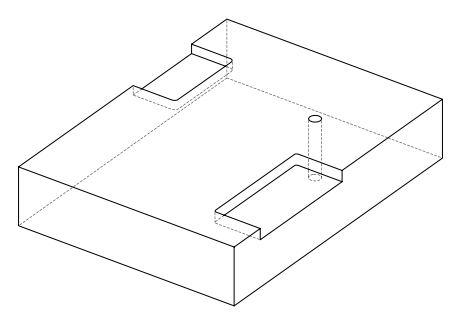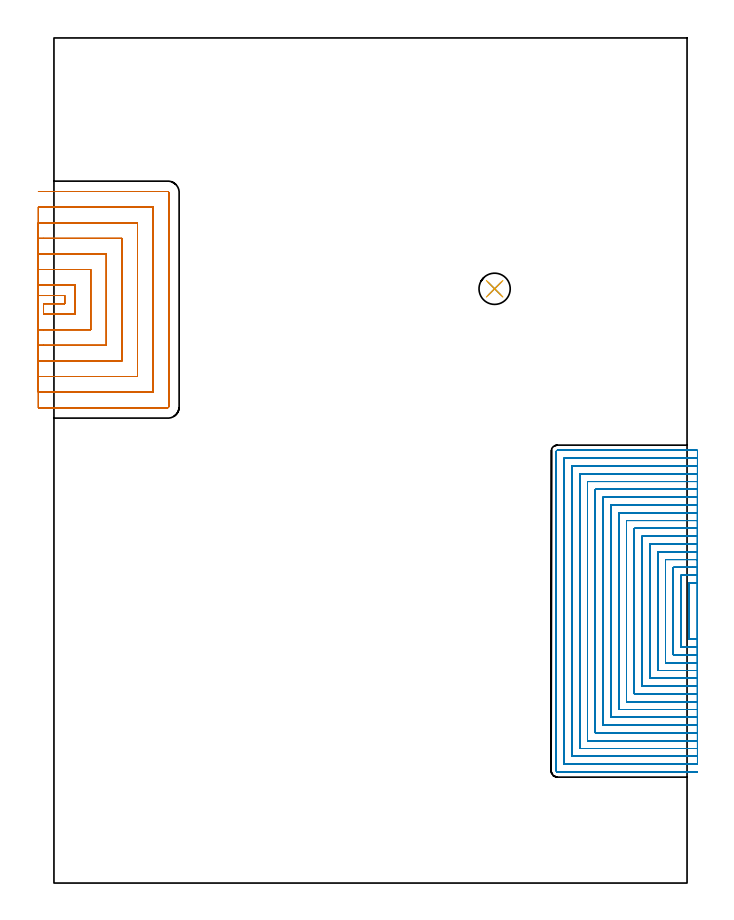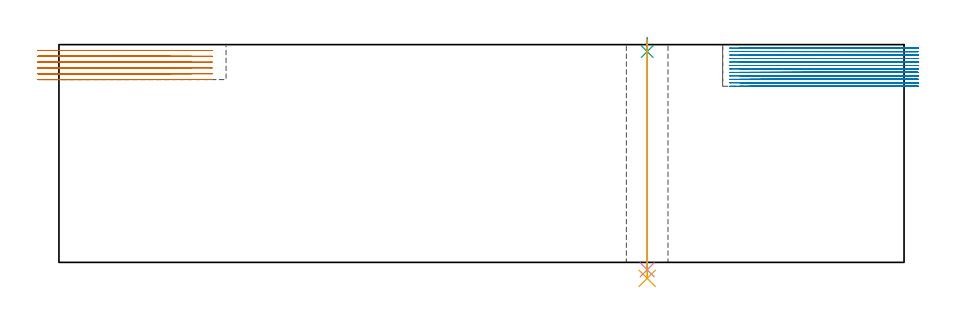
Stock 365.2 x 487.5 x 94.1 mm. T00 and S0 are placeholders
(PLAN: 5 operations, 4 tool changes, 202.1 min)
(1 MILL_SLOT | SLOT_PARTIAL_RECTANGULAR | UGT0201_102 | Follow Part, ap 3, ae 75% | 25.17 min | 148759 mm3)
(2 MILL_SLOT_1 | SLOT_PARTIAL_RECTANGULAR_1 | UGT0201_014 | Follow Part, ap 1.5, ae 75% | 176.02 min | 270127 mm3)
(3 SPOT_DRILL | STEP1HOLE | NXT0321_9005460120000 | 0.05 min | 194 mm3)
(4 DRILL_THROUGH_HOLE_INTO_CENTER | STEP1HOLE | NXT0301_065 | 0.4 min | 6333 mm3)
(5 DRILL_TO_ENLARGE_THROUGH_HOLE | STEP1HOLE | UGT0301_046 | 0.41 min | 17363 mm3)
(TOOL UGT0201_102 | End Mill 12 mm | D12 FL16 Z2)
(TOOL UGT0201_014 | End mill 6 mm | D6 FL24 Z4)
(TOOL NXT0321_9005460120000 | NC Spot Drill, 142deg, 12mm, Carbide, Uncoated | D12 PA142 FL30 Z2)
(TOOL NXT0301_065 | Carbide Drill 9.4mm [860.1-0940-075A1-MM 2214] | D9.4 PA140 FL98 Z2)
(TOOL UGT0301_046 | Twist Drill 18 mm | D18 PA118 FL130 Z2)
(OP 1 MILL_SLOT)
G17 G21 G94 G90
T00 M6
G54
G17 G0 G90 X-9. Y338.9 S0 M3
G43 Z104.1 H0
Z91.583
G94 G1 X-6. F250.
X6.2 F500.
Y334.2
X-6.
Y328.2
X12.2
Y344.9
X-6.
X-9. F250.
Y319.2
X-6.
X21.2 F500.
Y353.9
X-6.
X-9. F250.
Y310.2
X-6.
X30.2 F500.
Y362.9
X-6.
X-9. F250.
Y301.2
X-6.
X39.2 F500.
Y371.9
X-6.
X-9. F250.
Y292.2
X-6.
X48.2 F500.
Y380.9
X-6.
X-9. F250.
Y283.2
X-6.
X57.2 F500.
Y389.9
X-6.
X-9. F250.
Y274.2
X-6.
X65.7 F500.
G3 X66.2 Y274.7 R0.5
G1 Y398.4
G3 X65.7 Y398.9 R0.5
G1 X-6.
X-9. F250.
G0 Y338.9 Z89.067
G1 X-6.
X6.2 F500.
Y334.2
X-6.
Y328.2
X12.2
Y344.9
X-6.
X-9. F250.
Y319.2
X-6.
X21.2 F500.
Y353.9
X-6.
X-9. F250.
Y310.2
X-6.
X30.2 F500.
Y362.9
X-6.
X-9. F250.
Y301.2
X-6.
X39.2 F500.
Y371.9
X-6.
X-9. F250.
Y292.2
X-6.
X48.2 F500.
Y380.9
X-6.
X-9. F250.
Y283.2
X-6.
X57.2 F500.
Y389.9
X-6.
X-9. F250.
Y274.2
X-6.
X65.7 F500.
G3 X66.2 Y274.7 R0.5
G1 Y398.4
G3 X65.7 Y398.9 R0.5
G1 X-6.
X-9. F250.
G0 Y338.9 Z86.55
G1 X-6.
X6.2 F500.
Y334.2
X-6.
Y328.2
X12.2
Y344.9
X-6.
X-9. F250.
Y319.2
X-6.
X21.2 F500.
Y353.9
X-6.
X-9. F250.
Y310.2
X-6.
X30.2 F500.
Y362.9
X-6.
X-9. F250.
Y301.2
X-6.
X39.2 F500.
Y371.9
X-6.
X-9. F250.
Y292.2
X-6.
X48.2 F500.
Y380.9
X-6.
X-9. F250.
Y283.2
X-6.
X57.2 F500.
Y389.9
X-6.
X-9. F250.
Y274.2
X-6.
X65.7 F500.
G3 X66.2 Y274.7 R0.5
G1 Y398.4
G3 X65.7 Y398.9 R0.5
G1 X-6.
X-9. F250.
G0 Y338.9 Z84.033
G1 X-6.
X6.2 F500.
Y334.2
X-6.
Y328.2
X12.2
Y344.9
X-6.
X-9. F250.
Y319.2
X-6.
X21.2 F500.
Y353.9
X-6.
X-9. F250.
Y310.2
X-6.
X30.2 F500.
Y362.9
X-6.
X-9. F250.
Y301.2
X-6.
X39.2 F500.
Y371.9
X-6.
X-9. F250.
Y292.2
X-6.
X48.2 F500.
Y380.9
X-6.
X-9. F250.
Y283.2
X-6.
X57.2 F500.
Y389.9
X-6.
X-9. F250.
Y274.2
X-6.
X65.7 F500.
G3 X66.2 Y274.7 R0.5
G1 Y398.4
G3 X65.7 Y398.9 R0.5
G1 X-6.
X-9. F250.
G0 Y338.9 Z81.517
G1 X-6.
X6.2 F500.
Y334.2
X-6.
Y328.2
X12.2
Y344.9
X-6.
X-9. F250.
Y319.2
X-6.
X21.2 F500.
Y353.9
X-6.
X-9. F250.
Y310.2
X-6.
X30.2 F500.
Y362.9
X-6.
X-9. F250.
Y301.2
X-6.
X39.2 F500.
Y371.9
X-6.
X-9. F250.
Y292.2
X-6.
X48.2 F500.
Y380.9
X-6.
X-9. F250.
Y283.2
X-6.
X57.2 F500.
Y389.9
X-6.
X-9. F250.
Y274.2
X-6.
X65.7 F500.
G3 X66.2 Y274.7 R0.5
G1 Y398.4
G3 X65.7 Y398.9 R0.5
G1 X-6.
X-9. F250.
G0 Y338.9 Z79.
G1 X-6.
X6.2 F500.
Y334.2
X-6.
Y328.2
X12.2
Y344.9
X-6.
X-9. F250.
Y319.2
X-6.
X21.2 F500.
Y353.9
X-6.
X-9. F250.
Y310.2
X-6.
X30.2 F500.
Y362.9
X-6.
X-9. F250.
Y301.2
X-6.
X39.2 F500.
Y371.9
X-6.
X-9. F250.
Y292.2
X-6.
X48.2 F500.
Y380.9
X-6.
X-9. F250.
Y283.2
X-6.
X57.2 F500.
Y389.9
X-6.
X-9. F250.
Y274.2
X-6.
X65.7 F500.
G3 X66.2 Y274.7 R0.5
G1 Y398.4
G3 X65.7 Y398.9 R0.5
G1 X-6.
X-9. F250.
G0 Z104.1
M5
M2
(OP 2 MILL_SLOT_1)
G17 G21 G94 G90
T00 M6
G54
G17 G0 G90 X371.2 Y173.1 S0 M3
G43 Z104.1 H0
Z92.6
G94 G1 X368.2 F250.
X366.3 F500.
Y140.6
X368.2
X371.2 F250.
Y177.6
X368.2
X361.8 F500.
Y136.1
X368.2
X371.2 F250.
Y182.1
X368.2
X357.3 F500.
Y131.6
X368.2
X371.2 F250.
Y186.6
X368.2
X352.8 F500.
Y127.1
X368.2
X371.2 F250.
Y191.1
X368.2
X348.3 F500.
Y122.6
X368.2
X371.2 F250.
Y195.6
X368.2
X343.8 F500.
Y118.1
X368.2
X371.2 F250.
Y200.1
X368.2
X339.3 F500.
Y113.6
X368.2
X371.2 F250.
Y204.6
X368.2
X334.8 F500.
Y109.1
X368.2
X371.2 F250.
Y209.1
X368.2
X330.3 F500.
Y104.6
X368.2
X371.2 F250.
Y213.6
X368.2
X325.8 F500.
Y100.1
X368.2
X371.2 F250.
Y218.1
X368.2
X321.3 F500.
Y95.6
X368.2
X371.2 F250.
Y222.6
X368.2
X316.8 F500.
Y91.1
X368.2
X371.2 F250.
Y227.1
X368.2
X312.3 F500.
Y86.6
X368.2
X371.2 F250.
Y231.6
X368.2
X307.8 F500.
Y82.1
X368.2
X371.2 F250.
Y236.1
X368.2
X303.3 F500.
Y77.6
X368.2
X371.2 F250.
Y240.6
X368.2
X298.8 F500.
Y73.1
X368.2
X371.2 F250.
Y245.1
X368.2
X294.3 F500.
Y68.6
X368.2
X371.2 F250.
Y249.6
X368.2
X290.3 F500.
G3 X289.8 Y249.1 R0.5
G1 Y64.6
G3 X290.3 Y64.1 R0.5
G1 X368.2
X371.2 F250.
G0 Y173.1 Z91.1
G1 X368.2
X366.3 F500.
Y140.6
X368.2
X371.2 F250.
Y177.6
X368.2
X361.8 F500.
Y136.1
X368.2
X371.2 F250.
Y182.1
X368.2
X357.3 F500.
Y131.6
X368.2
X371.2 F250.
Y186.6
X368.2
X352.8 F500.
Y127.1
X368.2
X371.2 F250.
Y191.1
X368.2
X348.3 F500.
Y122.6
X368.2
X371.2 F250.
Y195.6
X368.2
X343.8 F500.
Y118.1
X368.2
X371.2 F250.
Y200.1
X368.2
X339.3 F500.
Y113.6
X368.2
X371.2 F250.
Y204.6
X368.2
X334.8 F500.
Y109.1
X368.2
X371.2 F250.
Y209.1
X368.2
X330.3 F500.
Y104.6
X368.2
X371.2 F250.
Y213.6
X368.2
X325.8 F500.
Y100.1
X368.2
X371.2 F250.
Y218.1
X368.2
X321.3 F500.
Y95.6
X368.2
X371.2 F250.
Y222.6
X368.2
X316.8 F500.
Y91.1
X368.2
X371.2 F250.
Y227.1
X368.2
X312.3 F500.
Y86.6
X368.2
X371.2 F250.
Y231.6
X368.2
X307.8 F500.
Y82.1
X368.2
X371.2 F250.
Y236.1
X368.2
X303.3 F500.
Y77.6
X368.2
X371.2 F250.
Y240.6
X368.2
X298.8 F500.
Y73.1
X368.2
X371.2 F250.
Y245.1
X368.2
X294.3 F500.
Y68.6
X368.2
X371.2 F250.
Y249.6
X368.2
X290.3 F500.
G3 X289.8 Y249.1 R0.5
G1 Y64.6
G3 X290.3 Y64.1 R0.5
G1 X368.2
X371.2 F250.
G0 Y173.1 Z89.6
G1 X368.2
X366.3 F500.
Y140.6
X368.2
X371.2 F250.
Y177.6
X368.2
X361.8 F500.
Y136.1
X368.2
X371.2 F250.
Y182.1
X368.2
X357.3 F500.
Y131.6
X368.2
X371.2 F250.
Y186.6
X368.2
X352.8 F500.
Y127.1
X368.2
X371.2 F250.
Y191.1
X368.2
X348.3 F500.
Y122.6
X368.2
X371.2 F250.
Y195.6
X368.2
X343.8 F500.
Y118.1
X368.2
X371.2 F250.
Y200.1
X368.2
X339.3 F500.
Y113.6
X368.2
X371.2 F250.
Y204.6
X368.2
X334.8 F500.
Y109.1
X368.2
X371.2 F250.
Y209.1
X368.2
X330.3 F500.
Y104.6
X368.2
X371.2 F250.
Y213.6
X368.2
X325.8 F500.
Y100.1
X368.2
X371.2 F250.
Y218.1
X368.2
X321.3 F500.
Y95.6
X368.2
X371.2 F250.
Y222.6
X368.2
X316.8 F500.
Y91.1
X368.2
X371.2 F250.
Y227.1
X368.2
X312.3 F500.
Y86.6
X368.2
X371.2 F250.
Y231.6
X368.2
X307.8 F500.
Y82.1
X368.2
X371.2 F250.
Y236.1
X368.2
X303.3 F500.
Y77.6
X368.2
X371.2 F250.
Y240.6
X368.2
X298.8 F500.
Y73.1
X368.2
X371.2 F250.
Y245.1
X368.2
X294.3 F500.
Y68.6
X368.2
X371.2 F250.
Y249.6
X368.2
X290.3 F500.
G3 X289.8 Y249.1 R0.5
G1 Y64.6
G3 X290.3 Y64.1 R0.5
G1 X368.2
X371.2 F250.
G0 Y173.1 Z88.1
G1 X368.2
X366.3 F500.
Y140.6
X368.2
X371.2 F250.
Y177.6
X368.2
X361.8 F500.
Y136.1
X368.2
X371.2 F250.
Y182.1
X368.2
X357.3 F500.
Y131.6
X368.2
X371.2 F250.
Y186.6
X368.2
X352.8 F500.
Y127.1
X368.2
X371.2 F250.
Y191.1
X368.2
X348.3 F500.
Y122.6
X368.2
X371.2 F250.
Y195.6
X368.2
X343.8 F500.
Y118.1
X368.2
X371.2 F250.
Y200.1
X368.2
X339.3 F500.
Y113.6
X368.2
X371.2 F250.
Y204.6
X368.2
X334.8 F500.
Y109.1
X368.2
X371.2 F250.
Y209.1
X368.2
X330.3 F500.
Y104.6
X368.2
X371.2 F250.
Y213.6
X368.2
X325.8 F500.
Y100.1
X368.2
X371.2 F250.
Y218.1
X368.2
X321.3 F500.
Y95.6
X368.2
X371.2 F250.
Y222.6
X368.2
X316.8 F500.
Y91.1
X368.2
X371.2 F250.
Y227.1
X368.2
X312.3 F500.
Y86.6
X368.2
X371.2 F250.
Y231.6
X368.2
X307.8 F500.
Y82.1
X368.2
X371.2 F250.
Y236.1
X368.2
X303.3 F500.
Y77.6
X368.2
X371.2 F250.
Y240.6
X368.2
X298.8 F500.
Y73.1
X368.2
X371.2 F250.
Y245.1
X368.2
X294.3 F500.
Y68.6
X368.2
X371.2 F250.
Y249.6
X368.2
X290.3 F500.
G3 X289.8 Y249.1 R0.5
G1 Y64.6
G3 X290.3 Y64.1 R0.5
G1 X368.2
X371.2 F250.
G0 Y173.1 Z86.6
G1 X368.2
X366.3 F500.
Y140.6
X368.2
X371.2 F250.
Y177.6
X368.2
X361.8 F500.
Y136.1
X368.2
X371.2 F250.
Y182.1
X368.2
X357.3 F500.
Y131.6
X368.2
X371.2 F250.
Y186.6
X368.2
X352.8 F500.
Y127.1
X368.2
X371.2 F250.
Y191.1
X368.2
X348.3 F500.
Y122.6
X368.2
X371.2 F250.
Y195.6
X368.2
X343.8 F500.
Y118.1
X368.2
X371.2 F250.
Y200.1
X368.2
X339.3 F500.
Y113.6
X368.2
X371.2 F250.
Y204.6
X368.2
X334.8 F500.
Y109.1
X368.2
X371.2 F250.
Y209.1
X368.2
X330.3 F500.
Y104.6
X368.2
X371.2 F250.
Y213.6
X368.2
X325.8 F500.
Y100.1
X368.2
X371.2 F250.
Y218.1
X368.2
X321.3 F500.
Y95.6
X368.2
X371.2 F250.
Y222.6
X368.2
X316.8 F500.
Y91.1
X368.2
X371.2 F250.
Y227.1
X368.2
X312.3 F500.
Y86.6
X368.2
X371.2 F250.
Y231.6
X368.2
X307.8 F500.
Y82.1
X368.2
X371.2 F250.
Y236.1
X368.2
X303.3 F500.
Y77.6
X368.2
X371.2 F250.
Y240.6
X368.2
X298.8 F500.
Y73.1
X368.2
X371.2 F250.
Y245.1
X368.2
X294.3 F500.
Y68.6
X368.2
X371.2 F250.
Y249.6
X368.2
X290.3 F500.
G3 X289.8 Y249.1 R0.5
G1 Y64.6
G3 X290.3 Y64.1 R0.5
G1 X368.2
X371.2 F250.
G0 Y173.1 Z85.1
G1 X368.2
X366.3 F500.
Y140.6
X368.2
X371.2 F250.
Y177.6
X368.2
X361.8 F500.
Y136.1
X368.2
X371.2 F250.
Y182.1
X368.2
X357.3 F500.
Y131.6
X368.2
X371.2 F250.
Y186.6
X368.2
X352.8 F500.
Y127.1
X368.2
X371.2 F250.
Y191.1
X368.2
X348.3 F500.
Y122.6
X368.2
X371.2 F250.
Y195.6
X368.2
X343.8 F500.
Y118.1
X368.2
X371.2 F250.
Y200.1
X368.2
X339.3 F500.
Y113.6
X368.2
X371.2 F250.
Y204.6
X368.2
X334.8 F500.
Y109.1
X368.2
X371.2 F250.
Y209.1
X368.2
X330.3 F500.
Y104.6
X368.2
X371.2 F250.
Y213.6
X368.2
X325.8 F500.
Y100.1
X368.2
X371.2 F250.
Y218.1
X368.2
X321.3 F500.
Y95.6
X368.2
X371.2 F250.
Y222.6
X368.2
X316.8 F500.
Y91.1
X368.2
X371.2 F250.
Y227.1
X368.2
X312.3 F500.
Y86.6
X368.2
X371.2 F250.
Y231.6
X368.2
X307.8 F500.
Y82.1
X368.2
X371.2 F250.
Y236.1
X368.2
X303.3 F500.
Y77.6
X368.2
X371.2 F250.
Y240.6
X368.2
X298.8 F500.
Y73.1
X368.2
X371.2 F250.
Y245.1
X368.2
X294.3 F500.
Y68.6
X368.2
X371.2 F250.
Y249.6
X368.2
X290.3 F500.
G3 X289.8 Y249.1 R0.5
G1 Y64.6
G3 X290.3 Y64.1 R0.5
G1 X368.2
X371.2 F250.
G0 Y173.1 Z83.6
G1 X368.2
X366.3 F500.
Y140.6
X368.2
X371.2 F250.
Y177.6
X368.2
X361.8 F500.
Y136.1
X368.2
X371.2 F250.
Y182.1
X368.2
X357.3 F500.
Y131.6
X368.2
X371.2 F250.
Y186.6
X368.2
X352.8 F500.
Y127.1
X368.2
X371.2 F250.
Y191.1
X368.2
X348.3 F500.
Y122.6
X368.2
X371.2 F250.
Y195.6
X368.2
X343.8 F500.
Y118.1
X368.2
X371.2 F250.
Y200.1
X368.2
X339.3 F500.
Y113.6
X368.2
X371.2 F250.
Y204.6
X368.2
X334.8 F500.
Y109.1
X368.2
X371.2 F250.
Y209.1
X368.2
X330.3 F500.
Y104.6
X368.2
X371.2 F250.
Y213.6
X368.2
X325.8 F500.
Y100.1
X368.2
X371.2 F250.
Y218.1
X368.2
X321.3 F500.
Y95.6
X368.2
X371.2 F250.
Y222.6
X368.2
X316.8 F500.
Y91.1
X368.2
X371.2 F250.
Y227.1
X368.2
X312.3 F500.
Y86.6
X368.2
X371.2 F250.
Y231.6
X368.2
X307.8 F500.
Y82.1
X368.2
X371.2 F250.
Y236.1
X368.2
X303.3 F500.
Y77.6
X368.2
X371.2 F250.
Y240.6
X368.2
X298.8 F500.
Y73.1
X368.2
X371.2 F250.
Y245.1
X368.2
X294.3 F500.
Y68.6
X368.2
X371.2 F250.
Y249.6
X368.2
X290.3 F500.
G3 X289.8 Y249.1 R0.5
G1 Y64.6
G3 X290.3 Y64.1 R0.5
G1 X368.2
X371.2 F250.
G0 Y173.1 Z82.1
G1 X368.2
X366.3 F500.
Y140.6
X368.2
X371.2 F250.
Y177.6
X368.2
X361.8 F500.
Y136.1
X368.2
X371.2 F250.
Y182.1
X368.2
X357.3 F500.
Y131.6
X368.2
X371.2 F250.
Y186.6
X368.2
X352.8 F500.
Y127.1
X368.2
X371.2 F250.
Y191.1
X368.2
X348.3 F500.
Y122.6
X368.2
X371.2 F250.
Y195.6
X368.2
X343.8 F500.
Y118.1
X368.2
X371.2 F250.
Y200.1
X368.2
X339.3 F500.
Y113.6
X368.2
X371.2 F250.
Y204.6
X368.2
X334.8 F500.
Y109.1
X368.2
X371.2 F250.
Y209.1
X368.2
X330.3 F500.
Y104.6
X368.2
X371.2 F250.
Y213.6
X368.2
X325.8 F500.
Y100.1
X368.2
X371.2 F250.
Y218.1
X368.2
X321.3 F500.
Y95.6
X368.2
X371.2 F250.
Y222.6
X368.2
X316.8 F500.
Y91.1
X368.2
X371.2 F250.
Y227.1
X368.2
X312.3 F500.
Y86.6
X368.2
X371.2 F250.
Y231.6
X368.2
X307.8 F500.
Y82.1
X368.2
X371.2 F250.
Y236.1
X368.2
X303.3 F500.
Y77.6
X368.2
X371.2 F250.
Y240.6
X368.2
X298.8 F500.
Y73.1
X368.2
X371.2 F250.
Y245.1
X368.2
X294.3 F500.
Y68.6
X368.2
X371.2 F250.
Y249.6
X368.2
X290.3 F500.
G3 X289.8 Y249.1 R0.5
G1 Y64.6
G3 X290.3 Y64.1 R0.5
G1 X368.2
X371.2 F250.
G0 Y173.1 Z80.6
G1 X368.2
X366.3 F500.
Y140.6
X368.2
X371.2 F250.
Y177.6
X368.2
X361.8 F500.
Y136.1
X368.2
X371.2 F250.
Y182.1
X368.2
X357.3 F500.
Y131.6
X368.2
X371.2 F250.
Y186.6
X368.2
X352.8 F500.
Y127.1
X368.2
X371.2 F250.
Y191.1
X368.2
X348.3 F500.
Y122.6
X368.2
X371.2 F250.
Y195.6
X368.2
X343.8 F500.
Y118.1
X368.2
X371.2 F250.
Y200.1
X368.2
X339.3 F500.
Y113.6
X368.2
X371.2 F250.
Y204.6
X368.2
X334.8 F500.
Y109.1
X368.2
X371.2 F250.
Y209.1
X368.2
X330.3 F500.
Y104.6
X368.2
X371.2 F250.
Y213.6
X368.2
X325.8 F500.
Y100.1
X368.2
X371.2 F250.
Y218.1
X368.2
X321.3 F500.
Y95.6
X368.2
X371.2 F250.
Y222.6
X368.2
X316.8 F500.
Y91.1
X368.2
X371.2 F250.
Y227.1
X368.2
X312.3 F500.
Y86.6
X368.2
X371.2 F250.
Y231.6
X368.2
X307.8 F500.
Y82.1
X368.2
X371.2 F250.
Y236.1
X368.2
X303.3 F500.
Y77.6
X368.2
X371.2 F250.
Y240.6
X368.2
X298.8 F500.
Y73.1
X368.2
X371.2 F250.
Y245.1
X368.2
X294.3 F500.
Y68.6
X368.2
X371.2 F250.
Y249.6
X368.2
X290.3 F500.
G3 X289.8 Y249.1 R0.5
G1 Y64.6
G3 X290.3 Y64.1 R0.5
G1 X368.2
X371.2 F250.
G0 Y173.1 Z79.1
G1 X368.2
X366.3 F500.
Y140.6
X368.2
X371.2 F250.
Y177.6
X368.2
X361.8 F500.
Y136.1
X368.2
X371.2 F250.
Y182.1
X368.2
X357.3 F500.
Y131.6
X368.2
X371.2 F250.
Y186.6
X368.2
X352.8 F500.
Y127.1
X368.2
X371.2 F250.
Y191.1
X368.2
X348.3 F500.
Y122.6
X368.2
X371.2 F250.
Y195.6
X368.2
X343.8 F500.
Y118.1
X368.2
X371.2 F250.
Y200.1
X368.2
X339.3 F500.
Y113.6
X368.2
X371.2 F250.
Y204.6
X368.2
X334.8 F500.
Y109.1
X368.2
X371.2 F250.
Y209.1
X368.2
X330.3 F500.
Y104.6
X368.2
X371.2 F250.
Y213.6
X368.2
X325.8 F500.
Y100.1
X368.2
X371.2 F250.
Y218.1
X368.2
X321.3 F500.
Y95.6
X368.2
X371.2 F250.
Y222.6
X368.2
X316.8 F500.
Y91.1
X368.2
X371.2 F250.
Y227.1
X368.2
X312.3 F500.
Y86.6
X368.2
X371.2 F250.
Y231.6
X368.2
X307.8 F500.
Y82.1
X368.2
X371.2 F250.
Y236.1
X368.2
X303.3 F500.
Y77.6
X368.2
X371.2 F250.
Y240.6
X368.2
X298.8 F500.
Y73.1
X368.2
X371.2 F250.
Y245.1
X368.2
X294.3 F500.
Y68.6
X368.2
X371.2 F250.
Y249.6
X368.2
X290.3 F500.
G3 X289.8 Y249.1 R0.5
G1 Y64.6
G3 X290.3 Y64.1 R0.5
G1 X368.2
X371.2 F250.
G0 Y173.1 Z77.6
G1 X368.2
X366.3 F500.
Y140.6
X368.2
X371.2 F250.
Y177.6
X368.2
X361.8 F500.
Y136.1
X368.2
X371.2 F250.
Y182.1
X368.2
X357.3 F500.
Y131.6
X368.2
X371.2 F250.
Y186.6
X368.2
X352.8 F500.
Y127.1
X368.2
X371.2 F250.
Y191.1
X368.2
X348.3 F500.
Y122.6
X368.2
X371.2 F250.
Y195.6
X368.2
X343.8 F500.
Y118.1
X368.2
X371.2 F250.
Y200.1
X368.2
X339.3 F500.
Y113.6
X368.2
X371.2 F250.
Y204.6
X368.2
X334.8 F500.
Y109.1
X368.2
X371.2 F250.
Y209.1
X368.2
X330.3 F500.
Y104.6
X368.2
X371.2 F250.
Y213.6
X368.2
X325.8 F500.
Y100.1
X368.2
X371.2 F250.
Y218.1
X368.2
X321.3 F500.
Y95.6
X368.2
X371.2 F250.
Y222.6
X368.2
X316.8 F500.
Y91.1
X368.2
X371.2 F250.
Y227.1
X368.2
X312.3 F500.
Y86.6
X368.2
X371.2 F250.
Y231.6
X368.2
X307.8 F500.
Y82.1
X368.2
X371.2 F250.
Y236.1
X368.2
X303.3 F500.
Y77.6
X368.2
X371.2 F250.
Y240.6
X368.2
X298.8 F500.
Y73.1
X368.2
X371.2 F250.
Y245.1
X368.2
X294.3 F500.
Y68.6
X368.2
X371.2 F250.
Y249.6
X368.2
X290.3 F500.
G3 X289.8 Y249.1 R0.5
G1 Y64.6
G3 X290.3 Y64.1 R0.5
G1 X368.2
X371.2 F250.
G0 Y173.1 Z76.1
G1 X368.2
X366.3 F500.
Y140.6
X368.2
X371.2 F250.
Y177.6
X368.2
X361.8 F500.
Y136.1
X368.2
X371.2 F250.
Y182.1
X368.2
X357.3 F500.
Y131.6
X368.2
X371.2 F250.
Y186.6
X368.2
X352.8 F500.
Y127.1
X368.2
X371.2 F250.
Y191.1
X368.2
X348.3 F500.
Y122.6
X368.2
X371.2 F250.
Y195.6
X368.2
X343.8 F500.
Y118.1
X368.2
X371.2 F250.
Y200.1
X368.2
X339.3 F500.
Y113.6
X368.2
X371.2 F250.
Y204.6
X368.2
X334.8 F500.
Y109.1
X368.2
X371.2 F250.
Y209.1
X368.2
X330.3 F500.
Y104.6
X368.2
X371.2 F250.
Y213.6
X368.2
X325.8 F500.
Y100.1
X368.2
X371.2 F250.
Y218.1
X368.2
X321.3 F500.
Y95.6
X368.2
X371.2 F250.
Y222.6
X368.2
X316.8 F500.
Y91.1
X368.2
X371.2 F250.
Y227.1
X368.2
X312.3 F500.
Y86.6
X368.2
X371.2 F250.
Y231.6
X368.2
X307.8 F500.
Y82.1
X368.2
X371.2 F250.
Y236.1
X368.2
X303.3 F500.
Y77.6
X368.2
X371.2 F250.
Y240.6
X368.2
X298.8 F500.
Y73.1
X368.2
X371.2 F250.
Y245.1
X368.2
X294.3 F500.
Y68.6
X368.2
X371.2 F250.
Y249.6
X368.2
X290.3 F500.
G3 X289.8 Y249.1 R0.5
G1 Y64.6
G3 X290.3 Y64.1 R0.5
G1 X368.2
X371.2 F250.
G0 Z104.1
M5
M2
(OP 3 SPOT_DRILL)
G17 G21 G94 G90
T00 M6
G54
G17 G0 G90 X254.2 Y342.8 S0 M3
G43 Z104.1 H0
G94 G81 G98 Z91.1 F250. R97.1
G80
M5
M2
(OP 4 DRILL_THROUGH_HOLE_INTO_CENTER)
G17 G21 G94 G90
T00 M6
G54
G17 G0 G90 X254.2 Y342.8 S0 M3
G43 Z104.1 H1
G94 G73 G98 Z-3.211 F250. Q8.846 R96.1
G80
M5
M2
(OP 5 DRILL_TO_ENLARGE_THROUGH_HOLE)
G17 G21 G94 G90
T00 M6
G54
G17 G0 G90 X254.2 Y342.8 S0 M3
G43 Z104.1 H0
G94 G73 G98 Z-6.908 F250. Q16.835 R96.1
G80
M5
M2
